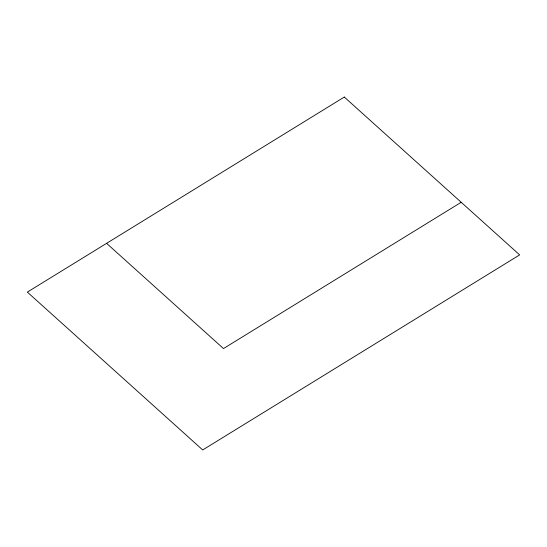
<?xml version="1.0" encoding="UTF-8"?>
<svg xmlns="http://www.w3.org/2000/svg" width="547" height="547" viewBox="0 0 547 547"><rect width="100%" height="100%" fill="white"/><g stroke="black" fill="none" stroke-linecap="round" stroke-linejoin="round"><path stroke-width="0.82" d="M461.203 202.281L223.484 348.569L106.59 243.34M344.302 97.051L27.35 292.105L202.698 449.949L519.65 254.895L344.302 97.051"/></g></svg>
